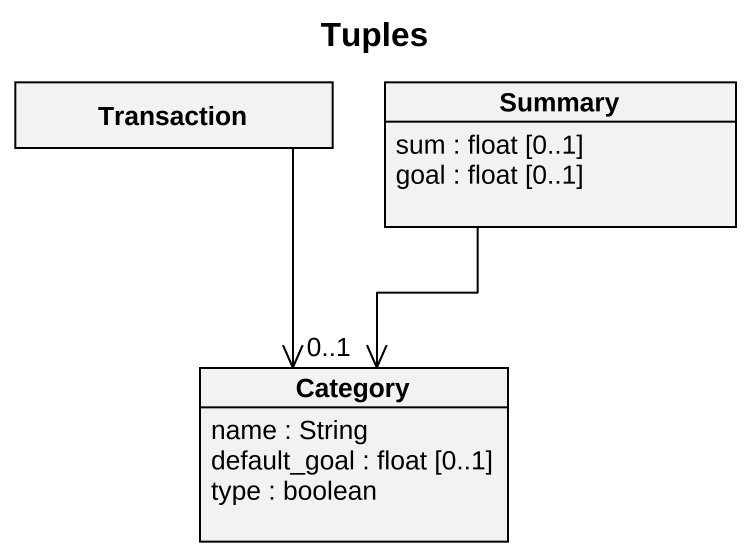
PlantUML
@startuml
title Tuples
hide circle
hide empty members
class Transaction
class Summary {
  sum : float [0..1]
  goal : float [0..1]
}
class Category {
  name : String
  default_goal : float [0..1]
  type : boolean
}
Transaction --> "0..1" Category
Summary --> Category
@enduml
